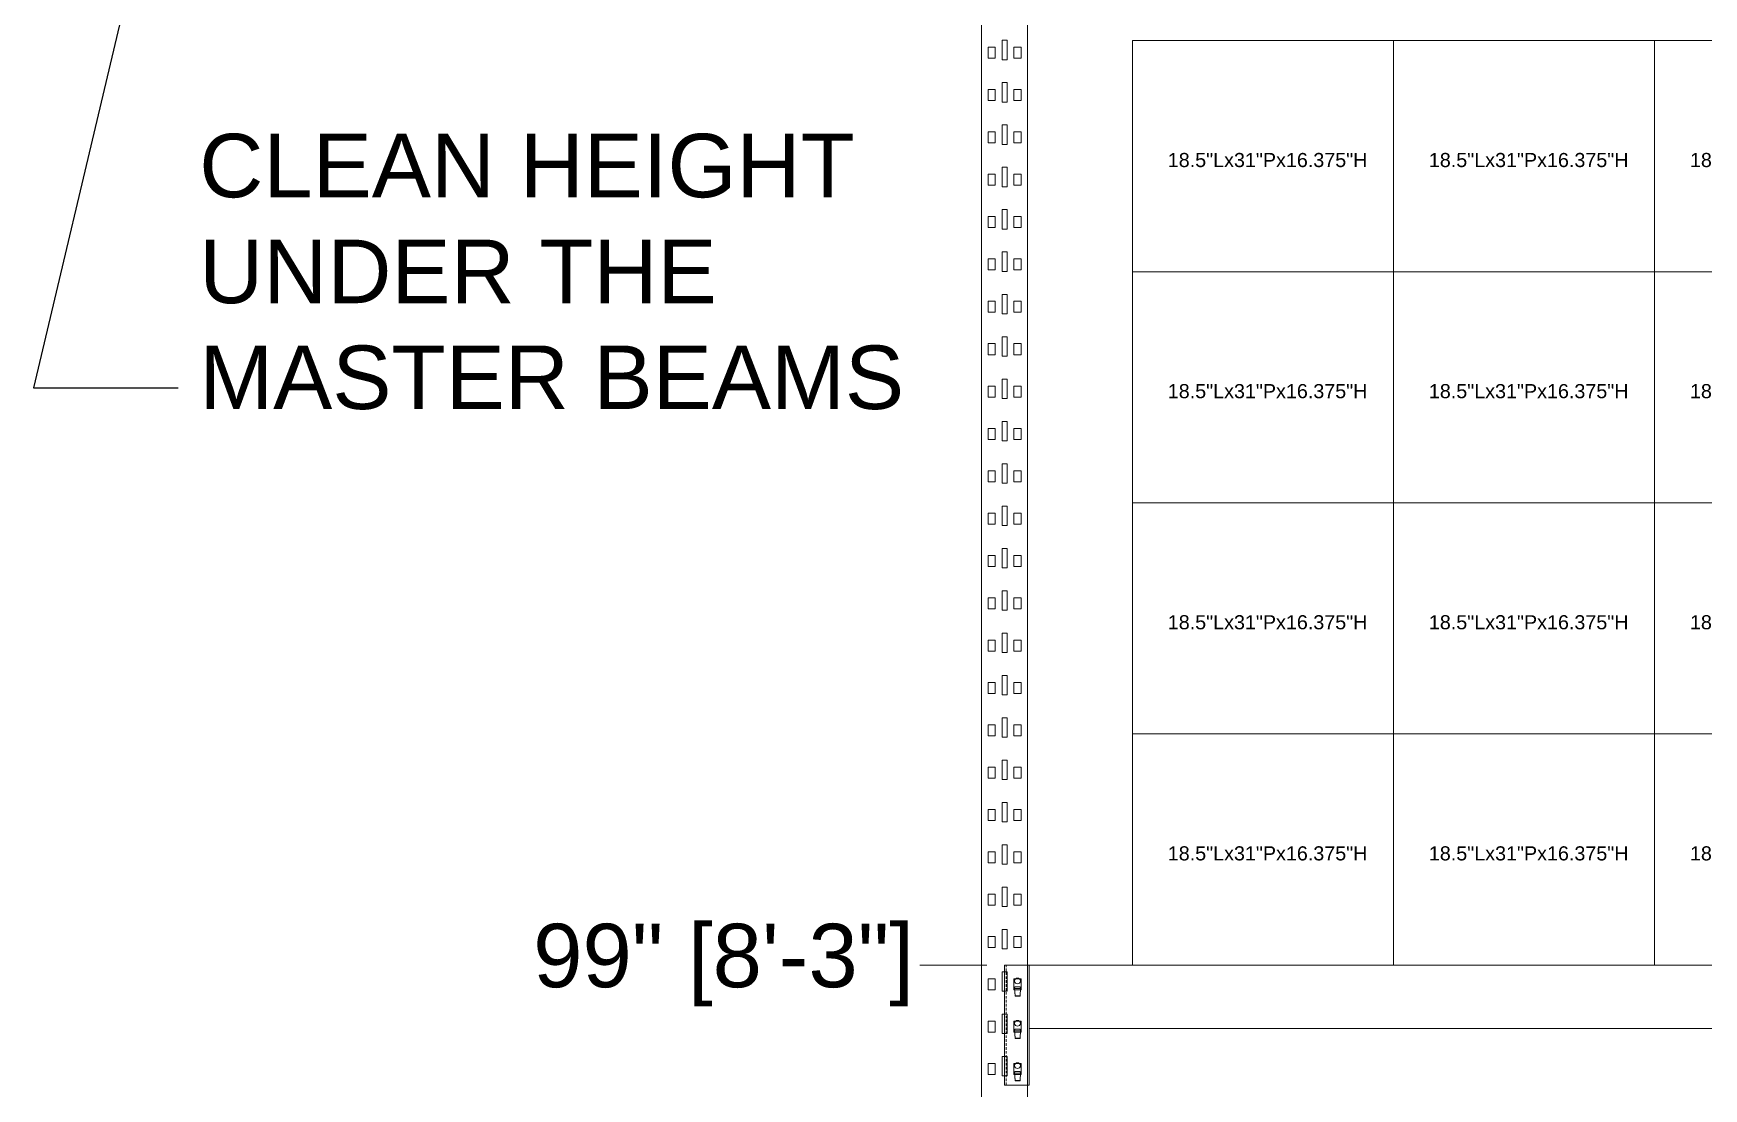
# Model space of a CAD drawing. Header units: inches. Extents: x 2743 to 10591, y -1604 to 5792.
# Drawn here: x 10226.9 to 10345.3, y 3794.9 to 3869.7 of the extents above; entities that cross this region are included whole.
import ezdxf

# ---------------------------------------------------------------- set-up
doc = ezdxf.new("R2010")
doc.units = ezdxf.units.IN
doc.header["$LTSCALE"] = 0.1875
doc.header["$MEASUREMENT"] = 0
doc.linetypes.add('HIDDEN', pattern=[9.525, 6.35, -3.175])
for name, color, linetype, lineweight in [('21 Note', 7, 'Continuous', 5), ('22 Dimension', 7, 'Continuous', 5), ('32 Echelle', 160, 'Continuous', 15), ('33 Poutre', 30, 'Continuous', 15), ('34 Plywood', 45, 'Continuous', 13)]:
    doc.layers.add(name, color=color, linetype=linetype, lineweight=lineweight)
doc.styles.add('NOTE', font='', dxfattribs={"height": 4.5})
doc.styles.get('NOTE').set_extended_font_data('SansSerif')

msp = doc.modelspace()

# ---------------------------------------------------------------- linework, layer by layer
at = {"layer": '21 Note', "lineweight": -2}
msp.add_line((10226.94963, 3844.53301), (10237.20202, 3844.53301), dxfattribs=at)
msp.add_lwpolyline([(10243.60578, 3914.84223), (10226.94963, 3844.53301)], dxfattribs=at)
at = {"layer": '22 Dimension'}
msp.add_line((10294.51947, 3803.64254), (10289.76947, 3803.64254), dxfattribs=at)
at = {"layer": '32 Echelle'}
for p, q in [((10294.1442, 3704.64254), (10294.14417, 3944.64254)), ((10297.3942, 3704.64254), (10297.39417, 3944.64254)), ((10295.94418, 3869.16754), (10295.59418, 3869.16754)), ((10295.59418, 3867.79254), (10295.59418, 3869.16754)), ((10295.94418, 3867.79254), (10295.94418, 3869.16754)), ((10294.60422, 3867.89254), (10294.60422, 3868.67254)), ((10294.60422, 3868.67254), (10295.10422, 3868.67254)), ((10294.60422, 3867.89254), (10295.10422, 3867.89254)), ((10295.10422, 3867.89254), (10295.10422, 3868.67254)), ((10295.94418, 3867.79254), (10295.59418, 3867.79254)), ((10296.93414, 3868.67254), (10296.43414, 3868.67254)), ((10296.43414, 3867.89254), (10296.43414, 3868.67254)), ((10296.93414, 3867.89254), (10296.43414, 3867.89254)), ((10296.93414, 3867.89254), (10296.93414, 3868.67254)), ((10294.60422, 3864.89254), (10294.60422, 3865.67254)), ((10294.60422, 3865.67254), (10295.10422, 3865.67254)), ((10295.10422, 3864.89254), (10295.10422, 3865.67254)), ((10295.94418, 3866.16754), (10295.59418, 3866.16754)), ((10295.59418, 3864.79254), (10295.59418, 3866.16754)), ((10295.94418, 3864.79254), (10295.94418, 3866.16754)), ((10296.93414, 3865.67254), (10296.43414, 3865.67254)), ((10296.43414, 3864.89254), (10296.43414, 3865.67254)), ((10296.93414, 3864.89254), (10296.93414, 3865.67254)), ((10294.60422, 3864.89254), (10295.10422, 3864.89254)), ((10295.94418, 3864.79254), (10295.59418, 3864.79254)), ((10296.93414, 3864.89254), (10296.43414, 3864.89254)), ((10295.94418, 3863.16754), (10295.59418, 3863.16754)), ((10295.59418, 3861.79254), (10295.59418, 3863.16754)), ((10295.94418, 3861.79254), (10295.94418, 3863.16754)), ((10294.60422, 3861.89254), (10294.60422, 3862.67254)), ((10294.60422, 3862.67254), (10295.10422, 3862.67254)), ((10294.60422, 3861.89254), (10295.10422, 3861.89254)), ((10295.10422, 3861.89254), (10295.10422, 3862.67254)), ((10296.93414, 3862.67254), (10296.43414, 3862.67254)), ((10296.43414, 3861.89254), (10296.43414, 3862.67254)), ((10296.93414, 3861.89254), (10296.43414, 3861.89254)), ((10296.93414, 3861.89254), (10296.93414, 3862.67254)), ((10295.94418, 3861.79254), (10295.59418, 3861.79254)), ((10294.60423, 3858.89254), (10294.60423, 3859.67254)), ((10294.60423, 3859.67254), (10295.10423, 3859.67254)), ((10295.10423, 3858.89254), (10295.10423, 3859.67254)), ((10295.94418, 3860.16754), (10295.59418, 3860.16754)), ((10295.59418, 3858.79254), (10295.59418, 3860.16754)), ((10295.94418, 3858.79254), (10295.94418, 3860.16754)), ((10296.93414, 3859.67254), (10296.43414, 3859.67254)), ((10296.43414, 3858.89254), (10296.43414, 3859.67254)), ((10296.93414, 3858.89254), (10296.93414, 3859.67254)), ((10294.60423, 3858.89254), (10295.10423, 3858.89254)), ((10295.94418, 3858.79254), (10295.59418, 3858.79254)), ((10296.93414, 3858.89254), (10296.43414, 3858.89254)), ((10295.94418, 3857.16754), (10295.59418, 3857.16754)), ((10295.59418, 3855.79254), (10295.59418, 3857.16754)), ((10295.94418, 3855.79254), (10295.94418, 3857.16754)), ((10294.60423, 3855.89254), (10294.60423, 3856.67254)), ((10294.60423, 3856.67254), (10295.10423, 3856.67254)), ((10294.60423, 3855.89254), (10295.10423, 3855.89254)), ((10295.10423, 3855.89254), (10295.10423, 3856.67254)), ((10296.93414, 3856.67254), (10296.43414, 3856.67254)), ((10296.43414, 3855.89254), (10296.43414, 3856.67254)), ((10296.93414, 3855.89254), (10296.43414, 3855.89254)), ((10296.93414, 3855.89254), (10296.93414, 3856.67254)), ((10295.94418, 3855.79254), (10295.59418, 3855.79254)), ((10294.60423, 3852.89254), (10294.60423, 3853.67254)), ((10294.60423, 3853.67254), (10295.10423, 3853.67254)), ((10295.10423, 3852.89254), (10295.10423, 3853.67254)), ((10295.94418, 3854.16754), (10295.59418, 3854.16754)), ((10295.59418, 3852.79254), (10295.59418, 3854.16754)), ((10295.94418, 3852.79254), (10295.94418, 3854.16754)), ((10296.93414, 3853.67254), (10296.43414, 3853.67254)), ((10296.43414, 3852.89254), (10296.43414, 3853.67254)), ((10296.93414, 3852.89254), (10296.93414, 3853.67254)), ((10294.60423, 3852.89254), (10295.10423, 3852.89254)), ((10295.94418, 3852.79254), (10295.59418, 3852.79254)), ((10296.93414, 3852.89254), (10296.43414, 3852.89254)), ((10295.94418, 3851.16754), (10295.59418, 3851.16754)), ((10295.59418, 3849.79254), (10295.59418, 3851.16754)), ((10295.94418, 3849.79254), (10295.94418, 3851.16754)), ((10294.60423, 3849.89254), (10294.60423, 3850.67254)), ((10294.60423, 3850.67254), (10295.10423, 3850.67254)), ((10295.10423, 3849.89254), (10295.10423, 3850.67254)), ((10296.93414, 3850.67254), (10296.43414, 3850.67254)), ((10296.43414, 3849.89254), (10296.43414, 3850.67254)), ((10296.93414, 3849.89254), (10296.93414, 3850.67254)), ((10294.60423, 3849.89254), (10295.10423, 3849.89254)), ((10295.94418, 3849.79254), (10295.59418, 3849.79254)), ((10296.93414, 3849.89254), (10296.43414, 3849.89254)), ((10294.60423, 3846.89254), (10294.60423, 3847.67254)), ((10294.60423, 3847.67254), (10295.10423, 3847.67254)), ((10295.10423, 3846.89254), (10295.10423, 3847.67254)), ((10295.94418, 3848.16754), (10295.59418, 3848.16754)), ((10295.59418, 3846.79254), (10295.59418, 3848.16754)), ((10295.94418, 3846.79254), (10295.94418, 3848.16754)), ((10296.93414, 3847.67254), (10296.43414, 3847.67254)), ((10296.43414, 3846.89254), (10296.43414, 3847.67254)), ((10296.93414, 3846.89254), (10296.93414, 3847.67254)), ((10294.60423, 3846.89254), (10295.10423, 3846.89254)), ((10295.94418, 3846.79254), (10295.59418, 3846.79254)), ((10296.93414, 3846.89254), (10296.43414, 3846.89254)), ((10294.60423, 3843.89254), (10294.60423, 3844.67254)), ((10294.60423, 3844.67254), (10295.10423, 3844.67254)), ((10295.10423, 3843.89254), (10295.10423, 3844.67254)), ((10295.94418, 3845.16754), (10295.59418, 3845.16754)), ((10295.59418, 3843.79254), (10295.59418, 3845.16754)), ((10295.94418, 3843.79254), (10295.94418, 3845.16754)), ((10296.93414, 3844.67254), (10296.43414, 3844.67254)), ((10296.43414, 3843.89254), (10296.43414, 3844.67254)), ((10296.93414, 3843.89254), (10296.93414, 3844.67254)), ((10294.60423, 3843.89254), (10295.10423, 3843.89254)), ((10295.94418, 3843.79254), (10295.59418, 3843.79254)), ((10296.93414, 3843.89254), (10296.43414, 3843.89254)), ((10295.94418, 3842.16754), (10295.59418, 3842.16754)), ((10295.59418, 3840.79254), (10295.59418, 3842.16754)), ((10295.94418, 3840.79254), (10295.94418, 3842.16754)), ((10294.60423, 3840.89254), (10294.60423, 3841.67254)), ((10294.60423, 3841.67254), (10295.10423, 3841.67254)), ((10294.60423, 3840.89254), (10295.10423, 3840.89254)), ((10295.10423, 3840.89254), (10295.10423, 3841.67254)), ((10295.94418, 3840.79254), (10295.59418, 3840.79254)), ((10296.93414, 3841.67254), (10296.43414, 3841.67254)), ((10296.43414, 3840.89254), (10296.43414, 3841.67254)), ((10296.93414, 3840.89254), (10296.43414, 3840.89254)), ((10296.93414, 3840.89254), (10296.93414, 3841.67254)), ((10294.60423, 3837.89254), (10294.60423, 3838.67254)), ((10294.60423, 3838.67254), (10295.10423, 3838.67254)), ((10295.10423, 3837.89254), (10295.10423, 3838.67254)), ((10295.94418, 3839.16754), (10295.59418, 3839.16754)), ((10295.59418, 3837.79254), (10295.59418, 3839.16754)), ((10295.94418, 3837.79254), (10295.94418, 3839.16754)), ((10296.93414, 3838.67254), (10296.43414, 3838.67254)), ((10296.43414, 3837.89254), (10296.43414, 3838.67254)), ((10296.93414, 3837.89254), (10296.93414, 3838.67254)), ((10294.60423, 3837.89254), (10295.10423, 3837.89254)), ((10295.94418, 3837.79254), (10295.59418, 3837.79254)), ((10296.93414, 3837.89254), (10296.43414, 3837.89254)), ((10295.94418, 3836.16754), (10295.59418, 3836.16754)), ((10295.59418, 3834.79254), (10295.59418, 3836.16754)), ((10295.94418, 3834.79254), (10295.94418, 3836.16754)), ((10294.60423, 3834.89254), (10294.60423, 3835.67254)), ((10294.60423, 3835.67254), (10295.10423, 3835.67254)), ((10294.60423, 3834.89254), (10295.10423, 3834.89254)), ((10295.10423, 3834.89254), (10295.10423, 3835.67254)), ((10295.94418, 3834.79254), (10295.59418, 3834.79254)), ((10296.93414, 3835.67254), (10296.43414, 3835.67254)), ((10296.43414, 3834.89254), (10296.43414, 3835.67254)), ((10296.93414, 3834.89254), (10296.43414, 3834.89254)), ((10296.93414, 3834.89254), (10296.93414, 3835.67254)), ((10294.60423, 3831.89254), (10294.60423, 3832.67254)), ((10294.60423, 3832.67254), (10295.10423, 3832.67254)), ((10295.10423, 3831.89254), (10295.10423, 3832.67254)), ((10295.94418, 3833.16754), (10295.59418, 3833.16754)), ((10295.59418, 3831.79254), (10295.59418, 3833.16754)), ((10295.94418, 3831.79254), (10295.94418, 3833.16754)), ((10296.93414, 3832.67254), (10296.43414, 3832.67254)), ((10296.43414, 3831.89254), (10296.43414, 3832.67254)), ((10296.93414, 3831.89254), (10296.93414, 3832.67254)), ((10294.60423, 3831.89254), (10295.10423, 3831.89254)), ((10295.94418, 3831.79254), (10295.59418, 3831.79254)), ((10296.93414, 3831.89254), (10296.43414, 3831.89254)), ((10295.94419, 3830.16754), (10295.59419, 3830.16754)), ((10295.59419, 3828.79254), (10295.59419, 3830.16754)), ((10295.94419, 3828.79254), (10295.94419, 3830.16754)), ((10294.60423, 3828.89254), (10294.60423, 3829.67254)), ((10294.60423, 3829.67254), (10295.10423, 3829.67254)), ((10294.60423, 3828.89254), (10295.10423, 3828.89254)), ((10295.10423, 3828.89254), (10295.10423, 3829.67254)), ((10295.94419, 3828.79254), (10295.59419, 3828.79254)), ((10296.93414, 3829.67254), (10296.43414, 3829.67254)), ((10296.43414, 3828.89254), (10296.43414, 3829.67254)), ((10296.93414, 3828.89254), (10296.43414, 3828.89254)), ((10296.93414, 3828.89254), (10296.93414, 3829.67254)), ((10294.60423, 3825.89254), (10294.60423, 3826.67254)), ((10294.60423, 3826.67254), (10295.10423, 3826.67254)), ((10295.10423, 3825.89254), (10295.10423, 3826.67254)), ((10295.94419, 3827.16754), (10295.59419, 3827.16754)), ((10295.59419, 3825.79254), (10295.59419, 3827.16754)), ((10295.94419, 3825.79254), (10295.94419, 3827.16754)), ((10296.93414, 3826.67254), (10296.43414, 3826.67254)), ((10296.43414, 3825.89254), (10296.43414, 3826.67254)), ((10296.93414, 3825.89254), (10296.93414, 3826.67254)), ((10294.60423, 3825.89254), (10295.10423, 3825.89254)), ((10295.94419, 3825.79254), (10295.59419, 3825.79254)), ((10296.93414, 3825.89254), (10296.43414, 3825.89254)), ((10295.94419, 3824.16754), (10295.59419, 3824.16754)), ((10295.59419, 3822.79254), (10295.59419, 3824.16754)), ((10295.94419, 3822.79254), (10295.94419, 3824.16754)), ((10294.60423, 3822.89254), (10294.60423, 3823.67254)), ((10294.60423, 3823.67254), (10295.10423, 3823.67254)), ((10294.60423, 3822.89254), (10295.10423, 3822.89254)), ((10295.10423, 3822.89254), (10295.10423, 3823.67254)), ((10295.94419, 3822.79254), (10295.59419, 3822.79254)), ((10296.93414, 3823.67254), (10296.43414, 3823.67254)), ((10296.43414, 3822.89254), (10296.43414, 3823.67254)), ((10296.93414, 3822.89254), (10296.43414, 3822.89254)), ((10296.93414, 3822.89254), (10296.93414, 3823.67254)), ((10294.60423, 3819.89254), (10294.60423, 3820.67254)), ((10294.60423, 3820.67254), (10295.10423, 3820.67254)), ((10295.10423, 3819.89254), (10295.10423, 3820.67254)), ((10295.94419, 3821.16754), (10295.59419, 3821.16754)), ((10295.59419, 3819.79254), (10295.59419, 3821.16754)), ((10295.94419, 3819.79254), (10295.94419, 3821.16754)), ((10296.93414, 3820.67254), (10296.43414, 3820.67254)), ((10296.43414, 3819.89254), (10296.43414, 3820.67254)), ((10296.93414, 3819.89254), (10296.93414, 3820.67254)), ((10294.60423, 3819.89254), (10295.10423, 3819.89254)), ((10295.94419, 3819.79254), (10295.59419, 3819.79254)), ((10296.93414, 3819.89254), (10296.43414, 3819.89254)), ((10295.94419, 3818.16754), (10295.59419, 3818.16754)), ((10295.59419, 3816.79254), (10295.59419, 3818.16754)), ((10295.94419, 3816.79254), (10295.94419, 3818.16754)), ((10294.60423, 3816.89254), (10294.60423, 3817.67254)), ((10294.60423, 3817.67254), (10295.10423, 3817.67254)), ((10294.60423, 3816.89254), (10295.10423, 3816.89254)), ((10295.10423, 3816.89254), (10295.10423, 3817.67254)), ((10296.93414, 3817.67254), (10296.43414, 3817.67254)), ((10296.43414, 3816.89254), (10296.43414, 3817.67254)), ((10296.93414, 3816.89254), (10296.43414, 3816.89254)), ((10296.93414, 3816.89254), (10296.93414, 3817.67254)), ((10295.94419, 3816.79254), (10295.59419, 3816.79254)), ((10294.60423, 3813.89254), (10294.60423, 3814.67254)), ((10294.60423, 3814.67254), (10295.10423, 3814.67254)), ((10295.10423, 3813.89254), (10295.10423, 3814.67254)), ((10295.94419, 3815.16754), (10295.59419, 3815.16754)), ((10295.59419, 3813.79254), (10295.59419, 3815.16754)), ((10295.94419, 3813.79254), (10295.94419, 3815.16754)), ((10296.93414, 3814.67254), (10296.43414, 3814.67254)), ((10296.43414, 3813.89254), (10296.43414, 3814.67254)), ((10296.93414, 3813.89254), (10296.93414, 3814.67254)), ((10294.60423, 3813.89254), (10295.10423, 3813.89254)), ((10295.94419, 3813.79254), (10295.59419, 3813.79254)), ((10296.93414, 3813.89254), (10296.43414, 3813.89254)), ((10295.94419, 3812.16754), (10295.59419, 3812.16754)), ((10295.59419, 3810.79254), (10295.59419, 3812.16754)), ((10295.94419, 3810.79254), (10295.94419, 3812.16754)), ((10294.60423, 3810.89254), (10294.60423, 3811.67254)), ((10294.60423, 3811.67254), (10295.10423, 3811.67254)), ((10295.10423, 3810.89254), (10295.10423, 3811.67254)), ((10296.93414, 3811.67254), (10296.43414, 3811.67254)), ((10296.43414, 3810.89254), (10296.43414, 3811.67254)), ((10296.93414, 3810.89254), (10296.93414, 3811.67254)), ((10294.60423, 3810.89254), (10295.10423, 3810.89254)), ((10295.94419, 3810.79254), (10295.59419, 3810.79254)), ((10296.93414, 3810.89254), (10296.43414, 3810.89254)), ((10294.60423, 3807.89254), (10294.60423, 3808.67254)), ((10294.60423, 3808.67254), (10295.10423, 3808.67254)), ((10295.10423, 3807.89254), (10295.10423, 3808.67254)), ((10295.94419, 3809.16754), (10295.59419, 3809.16754)), ((10295.59419, 3807.79254), (10295.59419, 3809.16754)), ((10295.94419, 3807.79254), (10295.94419, 3809.16754)), ((10296.93414, 3808.67254), (10296.43414, 3808.67254)), ((10296.43414, 3807.89254), (10296.43414, 3808.67254)), ((10296.93414, 3807.89254), (10296.93414, 3808.67254)), ((10294.60423, 3807.89254), (10295.10423, 3807.89254)), ((10295.94419, 3807.79254), (10295.59419, 3807.79254)), ((10296.93414, 3807.89254), (10296.43414, 3807.89254)), ((10294.60423, 3804.89254), (10294.60423, 3805.67254)), ((10294.60423, 3805.67254), (10295.10423, 3805.67254)), ((10295.10423, 3804.89254), (10295.10423, 3805.67254)), ((10295.94419, 3806.16754), (10295.59419, 3806.16754)), ((10295.59419, 3804.79254), (10295.59419, 3806.16754)), ((10295.94419, 3804.79254), (10295.94419, 3806.16754)), ((10296.93414, 3805.67254), (10296.43414, 3805.67254)), ((10296.43414, 3804.89254), (10296.43414, 3805.67254)), ((10296.93414, 3804.89254), (10296.93414, 3805.67254)), ((10294.60423, 3804.89254), (10295.10423, 3804.89254)), ((10295.94419, 3804.79254), (10295.59419, 3804.79254)), ((10296.93414, 3804.89254), (10296.43414, 3804.89254)), ((10294.60423, 3801.89254), (10294.60423, 3802.67254)), ((10294.60423, 3802.67254), (10295.10423, 3802.67254)), ((10295.10423, 3801.89254), (10295.10423, 3802.67254)), ((10295.94419, 3803.16754), (10295.59419, 3803.16754)), ((10295.59419, 3801.79254), (10295.59419, 3803.16754)), ((10295.94419, 3801.79254), (10295.94419, 3803.16754)), ((10296.93415, 3802.67254), (10296.43415, 3802.67254)), ((10296.43415, 3801.89254), (10296.43415, 3802.67254)), ((10296.93415, 3801.89254), (10296.93415, 3802.67254)), ((10294.60423, 3801.89254), (10295.10423, 3801.89254)), ((10295.94419, 3801.79254), (10295.59419, 3801.79254)), ((10296.93415, 3801.89254), (10296.43415, 3801.89254)), ((10294.60423, 3798.89254), (10294.60423, 3799.67254)), ((10294.60423, 3799.67254), (10295.10423, 3799.67254)), ((10295.10423, 3798.89254), (10295.10423, 3799.67254)), ((10295.94419, 3800.16754), (10295.59419, 3800.16754)), ((10295.59419, 3798.79254), (10295.59419, 3800.16754)), ((10295.94419, 3798.79254), (10295.94419, 3800.16754)), ((10296.93415, 3799.67254), (10296.43415, 3799.67254)), ((10296.43415, 3798.89254), (10296.43415, 3799.67254)), ((10296.93415, 3798.89254), (10296.93415, 3799.67254)), ((10294.60423, 3798.89254), (10295.10423, 3798.89254)), ((10295.94419, 3798.79254), (10295.59419, 3798.79254)), ((10296.93415, 3798.89254), (10296.43415, 3798.89254)), ((10295.94419, 3797.16754), (10295.59419, 3797.16754)), ((10295.59419, 3795.79254), (10295.59419, 3797.16754)), ((10295.94419, 3795.79254), (10295.94419, 3797.16754)), ((10294.60423, 3795.89254), (10294.60423, 3796.67254)), ((10294.60423, 3796.67254), (10295.10423, 3796.67254)), ((10294.60423, 3795.89254), (10295.10423, 3795.89254)), ((10295.10423, 3795.89254), (10295.10423, 3796.67254)), ((10295.94419, 3795.79254), (10295.59419, 3795.79254)), ((10296.93415, 3796.67254), (10296.43415, 3796.67254)), ((10296.43415, 3795.89254), (10296.43415, 3796.67254)), ((10296.93415, 3795.89254), (10296.43415, 3795.89254)), ((10296.93415, 3795.89254), (10296.93415, 3796.67254))]:
    msp.add_line(p, q, dxfattribs=at)
at = {"layer": '33 Poutre'}
for p, q in [((10297.51947, 3803.64254), (10295.76947, 3803.64254)), ((10295.76947, 3795.14254), (10295.76947, 3803.64254)), ((10297.51947, 3803.64254), (10295.76947, 3803.64254)), ((10295.76947, 3803.16598), (10295.76947, 3803.64254)), ((10295.76947, 3795.14254), (10295.76947, 3803.16598)), ((10297.51947, 3795.14254), (10297.51947, 3803.64254)), ((10297.51947, 3795.14254), (10297.51947, 3803.64254)), ((10297.51947, 3803.64254), (10441.64447, 3803.64254)), ((10296.46665, 3801.98254), (10296.46665, 3802.04504)), ((10296.46665, 3801.98254), (10296.46665, 3802.04504)), ((10296.46665, 3801.98254), (10296.46665, 3802.04504)), ((10296.46665, 3801.98254), (10296.46665, 3802.04504)), ((10296.90165, 3801.98254), (10296.46665, 3801.98254)), ((10296.46665, 3801.98254), (10296.5068, 3801.47583)), ((10296.90165, 3801.98254), (10296.46665, 3801.98254)), ((10296.46665, 3801.98254), (10296.5068, 3801.47583)), ((10296.90165, 3801.98254), (10296.46665, 3801.98254)), ((10296.46665, 3801.98254), (10296.5068, 3801.47583)), ((10296.90165, 3801.98254), (10296.46665, 3801.98254)), ((10296.46665, 3801.98254), (10296.5068, 3801.47583)), ((10296.46903, 3801.98254), (10296.5068, 3801.50583)), ((10296.46903, 3801.98254), (10296.5068, 3801.50583)), ((10296.46903, 3801.98254), (10296.5068, 3801.50583)), ((10296.46903, 3801.98254), (10296.5068, 3801.50583)), ((10296.83915, 3802.10754), (10296.52915, 3802.10754)), ((10296.83915, 3802.10754), (10296.52915, 3802.10754)), ((10296.83915, 3802.10754), (10296.52915, 3802.10754)), ((10296.83915, 3802.10754), (10296.52915, 3802.10754)), ((10296.81465, 3801.46254), (10296.55365, 3801.46254)), ((10296.81465, 3801.46254), (10296.55365, 3801.46254)), ((10296.81465, 3801.46254), (10296.55365, 3801.46254)), ((10296.81465, 3801.46254), (10296.55365, 3801.46254)), ((10296.89928, 3801.98254), (10296.86151, 3801.50583)), ((10296.90165, 3801.98254), (10296.86151, 3801.47583)), ((10296.90165, 3801.98254), (10296.86151, 3801.47583)), ((10296.89928, 3801.98254), (10296.86151, 3801.50583)), ((10296.89928, 3801.98254), (10296.86151, 3801.50583)), ((10296.90165, 3801.98254), (10296.86151, 3801.47583)), ((10296.90165, 3801.98254), (10296.86151, 3801.47583)), ((10296.89928, 3801.98254), (10296.86151, 3801.50583)), ((10296.90165, 3801.98254), (10296.90165, 3802.04504)), ((10296.90165, 3801.98254), (10296.90165, 3802.04504)), ((10296.90165, 3801.98254), (10296.90165, 3802.04504)), ((10296.90165, 3801.98254), (10296.90165, 3802.04504)), ((10296.81465, 3801.43254), (10296.55365, 3801.43254)), ((10296.81465, 3801.43254), (10296.55365, 3801.43254)), ((10296.81465, 3801.43254), (10296.55365, 3801.43254)), ((10296.81465, 3801.43254), (10296.55365, 3801.43254)), ((10296.83915, 3799.10754), (10296.52915, 3799.10754)), ((10296.83915, 3799.10754), (10296.52915, 3799.10754)), ((10296.83915, 3799.10754), (10296.52915, 3799.10754)), ((10296.83915, 3799.10754), (10296.52915, 3799.10754)), ((10297.51947, 3799.14254), (10441.64447, 3799.14254)), ((10296.46665, 3798.98254), (10296.46665, 3799.04504)), ((10296.46665, 3798.98254), (10296.46665, 3799.04504)), ((10296.46665, 3798.98254), (10296.46665, 3799.04504)), ((10296.46665, 3798.98254), (10296.46665, 3799.04504)), ((10296.90165, 3798.98254), (10296.46665, 3798.98254)), ((10296.46665, 3798.98254), (10296.5068, 3798.47583)), ((10296.90165, 3798.98254), (10296.46665, 3798.98254)), ((10296.46665, 3798.98254), (10296.5068, 3798.47583)), ((10296.90165, 3798.98254), (10296.46665, 3798.98254)), ((10296.46665, 3798.98254), (10296.5068, 3798.47583)), ((10296.90165, 3798.98254), (10296.46665, 3798.98254)), ((10296.46665, 3798.98254), (10296.5068, 3798.47583)), ((10296.46903, 3798.98254), (10296.5068, 3798.50583)), ((10296.46903, 3798.98254), (10296.5068, 3798.50583)), ((10296.46903, 3798.98254), (10296.5068, 3798.50583)), ((10296.46903, 3798.98254), (10296.5068, 3798.50583)), ((10296.81465, 3798.46254), (10296.55365, 3798.46254)), ((10296.81465, 3798.46254), (10296.55365, 3798.46254)), ((10296.81465, 3798.46254), (10296.55365, 3798.46254)), ((10296.81465, 3798.46254), (10296.55365, 3798.46254)), ((10296.81465, 3798.43254), (10296.55365, 3798.43254)), ((10296.81465, 3798.43254), (10296.55365, 3798.43254)), ((10296.81465, 3798.43254), (10296.55365, 3798.43254)), ((10296.81465, 3798.43254), (10296.55365, 3798.43254)), ((10296.89928, 3798.98254), (10296.86151, 3798.50583)), ((10296.90165, 3798.98254), (10296.86151, 3798.47583)), ((10296.90165, 3798.98254), (10296.86151, 3798.47583)), ((10296.89928, 3798.98254), (10296.86151, 3798.50583)), ((10296.89928, 3798.98254), (10296.86151, 3798.50583)), ((10296.90165, 3798.98254), (10296.86151, 3798.47583)), ((10296.90165, 3798.98254), (10296.86151, 3798.47583)), ((10296.89928, 3798.98254), (10296.86151, 3798.50583)), ((10296.90165, 3798.98254), (10296.90165, 3799.04504)), ((10296.90165, 3798.98254), (10296.90165, 3799.04504)), ((10296.90165, 3798.98254), (10296.90165, 3799.04504)), ((10296.90165, 3798.98254), (10296.90165, 3799.04504)), ((10296.46665, 3795.98254), (10296.46665, 3796.04504)), ((10296.46665, 3795.98254), (10296.46665, 3796.04504)), ((10296.90165, 3795.98254), (10296.46665, 3795.98254)), ((10296.46665, 3795.98254), (10296.5068, 3795.47583)), ((10296.90165, 3795.98254), (10296.46665, 3795.98254)), ((10296.46665, 3795.98254), (10296.5068, 3795.47583)), ((10296.46903, 3795.98254), (10296.5068, 3795.50583)), ((10296.46903, 3795.98254), (10296.5068, 3795.50583)), ((10296.83915, 3796.10754), (10296.52915, 3796.10754)), ((10296.83915, 3796.10754), (10296.52915, 3796.10754)), ((10296.90165, 3795.98254), (10296.86151, 3795.47583)), ((10296.89928, 3795.98254), (10296.86151, 3795.50583)), ((10296.90165, 3795.98254), (10296.86151, 3795.47583)), ((10296.89928, 3795.98254), (10296.86151, 3795.50583)), ((10296.90165, 3795.98254), (10296.90165, 3796.04504)), ((10296.90165, 3795.98254), (10296.90165, 3796.04504)), ((10297.51947, 3795.14254), (10295.76947, 3795.14254)), ((10297.51947, 3795.14254), (10295.76947, 3795.14254)), ((10296.81465, 3795.46254), (10296.55365, 3795.46254)), ((10296.81465, 3795.46254), (10296.55365, 3795.46254)), ((10296.81465, 3795.43254), (10296.55365, 3795.43254)), ((10296.81465, 3795.43254), (10296.55365, 3795.43254))]:
    msp.add_line(p, q, dxfattribs=at)
at = {"layer": '33 Poutre', "linetype": 'HIDDEN', "ltscale": 0.15}
for p, q in [((10295.88847, 3795.14254), (10295.88847, 3803.64254)), ((10297.40047, 3795.14254), (10297.40047, 3803.64254))]:
    msp.add_line(p, q, dxfattribs=at)
at = {"layer": '33 Poutre'}
for centre in [(10296.68415, 3802.51754), (10296.68415, 3802.51754), (10296.68415, 3799.51754), (10296.68415, 3799.51754), (10296.68415, 3796.51754), (10296.68415, 3796.51754)]:
    msp.add_circle(centre, 0.205, dxfattribs=at)
for centre, radius, start, end in [((10296.52915, 3802.04504), 0.0625, 90, 180), ((10296.52915, 3802.04504), 0.0625, 90, 180), ((10296.52915, 3802.04504), 0.0625, 90, 180), ((10296.52915, 3802.04504), 0.0625, 90, 180), ((10296.55365, 3801.50954), 0.047, 184.5300839, 270), ((10296.55365, 3801.50954), 0.047, 184.5300839, 270), ((10296.55365, 3801.50954), 0.047, 184.5300839, 270), ((10296.55365, 3801.50954), 0.047, 184.5300839, 270), ((10296.55365, 3801.47954), 0.047, 184.5300839, 270), ((10296.55365, 3801.47954), 0.047, 184.5300839, 270), ((10296.55365, 3801.47954), 0.047, 184.5300839, 270), ((10296.55365, 3801.47954), 0.047, 184.5300839, 270), ((10296.81465, 3801.50954), 0.047, 270, 355.4699161), ((10296.81465, 3801.50954), 0.047, 270, 355.4699161), ((10296.81465, 3801.50954), 0.047, 270, 355.4699161), ((10296.81465, 3801.50954), 0.047, 270, 355.4699161), ((10296.81465, 3801.47954), 0.047, 270, 355.4699161), ((10296.81465, 3801.47954), 0.047, 270, 355.4699161), ((10296.81465, 3801.47954), 0.047, 270, 355.4699161), ((10296.81465, 3801.47954), 0.047, 270, 355.4699161), ((10296.83915, 3802.04504), 0.0625, 0, 90), ((10296.83915, 3802.04504), 0.0625, 0, 90), ((10296.83915, 3802.04504), 0.0625, 0, 90), ((10296.83915, 3802.04504), 0.0625, 0, 90), ((10296.52915, 3799.04504), 0.0625, 90, 180), ((10296.52915, 3799.04504), 0.0625, 90, 180), ((10296.52915, 3799.04504), 0.0625, 90, 180), ((10296.52915, 3799.04504), 0.0625, 90, 180), ((10296.83915, 3799.04504), 0.0625, 0, 90), ((10296.83915, 3799.04504), 0.0625, 0, 90), ((10296.83915, 3799.04504), 0.0625, 0, 90), ((10296.83915, 3799.04504), 0.0625, 0, 90), ((10296.55365, 3798.50954), 0.047, 184.5300839, 270), ((10296.55365, 3798.50954), 0.047, 184.5300839, 270), ((10296.55365, 3798.50954), 0.047, 184.5300839, 270), ((10296.55365, 3798.50954), 0.047, 184.5300839, 270), ((10296.55365, 3798.47954), 0.047, 184.5300839, 270), ((10296.55365, 3798.47954), 0.047, 184.5300839, 270), ((10296.55365, 3798.47954), 0.047, 184.5300839, 270), ((10296.55365, 3798.47954), 0.047, 184.5300839, 270), ((10296.81465, 3798.50954), 0.047, 270, 355.4699161), ((10296.81465, 3798.50954), 0.047, 270, 355.4699161), ((10296.81465, 3798.50954), 0.047, 270, 355.4699161), ((10296.81465, 3798.50954), 0.047, 270, 355.4699161), ((10296.81465, 3798.47954), 0.047, 270, 355.4699161), ((10296.81465, 3798.47954), 0.047, 270, 355.4699161), ((10296.81465, 3798.47954), 0.047, 270, 355.4699161), ((10296.81465, 3798.47954), 0.047, 270, 355.4699161), ((10296.52915, 3796.04504), 0.0625, 90, 180), ((10296.52915, 3796.04504), 0.0625, 90, 180), ((10296.83915, 3796.04504), 0.0625, 0, 90), ((10296.83915, 3796.04504), 0.0625, 0, 90), ((10296.55365, 3795.50954), 0.047, 184.5300839, 270), ((10296.55365, 3795.50954), 0.047, 184.5300839, 270), ((10296.55365, 3795.47954), 0.047, 184.5300839, 270), ((10296.55365, 3795.47954), 0.047, 184.5300839, 270), ((10296.81465, 3795.50954), 0.047, 270, 355.4699161), ((10296.81465, 3795.50954), 0.047, 270, 355.4699161), ((10296.81465, 3795.47954), 0.047, 270, 355.4699161), ((10296.81465, 3795.47954), 0.047, 270, 355.4699161)]:
    msp.add_arc(centre, radius, start, end, dxfattribs=at)
at = {"layer": '34 Plywood'}
for p, q in [((10323.33197, 3869.14254), (10304.83197, 3869.14254)), ((10304.83197, 3869.14254), (10304.83197, 3852.76754)), ((10341.83197, 3869.14254), (10323.33197, 3869.14254)), ((10323.33197, 3869.14254), (10323.33197, 3852.76754)), ((10323.33197, 3852.76754), (10323.33197, 3869.14254)), ((10360.33197, 3869.14254), (10341.83197, 3869.14254)), ((10341.83197, 3869.14254), (10341.83197, 3852.76754)), ((10341.83197, 3852.76754), (10341.83197, 3869.14254)), ((10323.33197, 3852.76754), (10304.83197, 3852.76754)), ((10304.83197, 3852.76754), (10304.83197, 3836.39254)), ((10304.83197, 3852.76754), (10323.33197, 3852.76754)), ((10341.83197, 3852.76754), (10323.33197, 3852.76754)), ((10323.33197, 3852.76754), (10323.33197, 3836.39254)), ((10323.33197, 3836.39254), (10323.33197, 3852.76754)), ((10323.33197, 3852.76754), (10341.83197, 3852.76754)), ((10360.33197, 3852.76754), (10341.83197, 3852.76754)), ((10341.83197, 3852.76754), (10341.83197, 3836.39254)), ((10341.83197, 3836.39254), (10341.83197, 3852.76754)), ((10341.83197, 3852.76754), (10360.33197, 3852.76754)), ((10323.33197, 3836.39254), (10304.83197, 3836.39254)), ((10304.83197, 3836.39254), (10304.83197, 3820.01754)), ((10304.83197, 3836.39254), (10323.33197, 3836.39254)), ((10341.83197, 3836.39254), (10323.33197, 3836.39254)), ((10323.33197, 3836.39254), (10323.33197, 3820.01754)), ((10323.33197, 3820.01754), (10323.33197, 3836.39254)), ((10323.33197, 3836.39254), (10341.83197, 3836.39254)), ((10360.33197, 3836.39254), (10341.83197, 3836.39254)), ((10341.83197, 3836.39254), (10341.83197, 3820.01754)), ((10341.83197, 3820.01754), (10341.83197, 3836.39254)), ((10341.83197, 3836.39254), (10360.33197, 3836.39254)), ((10323.33197, 3820.01754), (10304.83197, 3820.01754)), ((10304.83197, 3820.01754), (10304.83197, 3803.64254)), ((10304.83197, 3820.01754), (10323.33197, 3820.01754)), ((10341.83197, 3820.01754), (10323.33197, 3820.01754)), ((10323.33197, 3820.01754), (10323.33197, 3803.64254)), ((10323.33197, 3803.64254), (10323.33197, 3820.01754)), ((10323.33197, 3820.01754), (10341.83197, 3820.01754)), ((10360.33197, 3820.01754), (10341.83197, 3820.01754)), ((10341.83197, 3820.01754), (10341.83197, 3803.64254)), ((10341.83197, 3803.64254), (10341.83197, 3820.01754)), ((10341.83197, 3820.01754), (10360.33197, 3820.01754)), ((10304.83197, 3803.64254), (10323.33197, 3803.64254)), ((10323.33197, 3803.64254), (10341.83197, 3803.64254)), ((10341.83197, 3803.64254), (10360.33197, 3803.64254))]:
    msp.add_line(p, q, dxfattribs=at)

# ---------------------------------------------------------------- texts
at = {"layer": '21 Note', "insert": (10238.70202, 3862.54227), "char_height": 4.5, "width": 51.8938219, "attachment_point": 1, "style": 'NOTE'}
msp.add_mtext('CLEAN HEIGHT UNDER THE MASTER BEAMS', dxfattribs=at)
at = {"layer": '22 Dimension', "insert": (10275.8528, 3803.64254), "char_height": 4.5, "attachment_point": 5, "style": 'NOTE'}
msp.add_mtext('\\A1;99" [8\'-3"]', dxfattribs=at)
at = {"layer": '34 Plywood', "char_height": 1, "attachment_point": 1, "style": 'NOTE'}
for insert in [(10307.33307, 3861.18437), (10325.83307, 3861.18437), (10344.33307, 3861.18437), (10307.33307, 3844.80937), (10325.83307, 3844.80937), (10344.33307, 3844.80937), (10307.33307, 3828.43437), (10325.83307, 3828.43437), (10344.33307, 3828.43437), (10307.33307, 3812.05937), (10325.83307, 3812.05937), (10344.33307, 3812.05937)]:
    msp.add_mtext_dynamic_manual_height_columns('18.5"Lx31"Px16.375"H', width=10.4862205, gutter_width=22.5, heights=[0], dxfattribs=dict(at, insert=insert))

doc.saveas('drawing.dxf')
